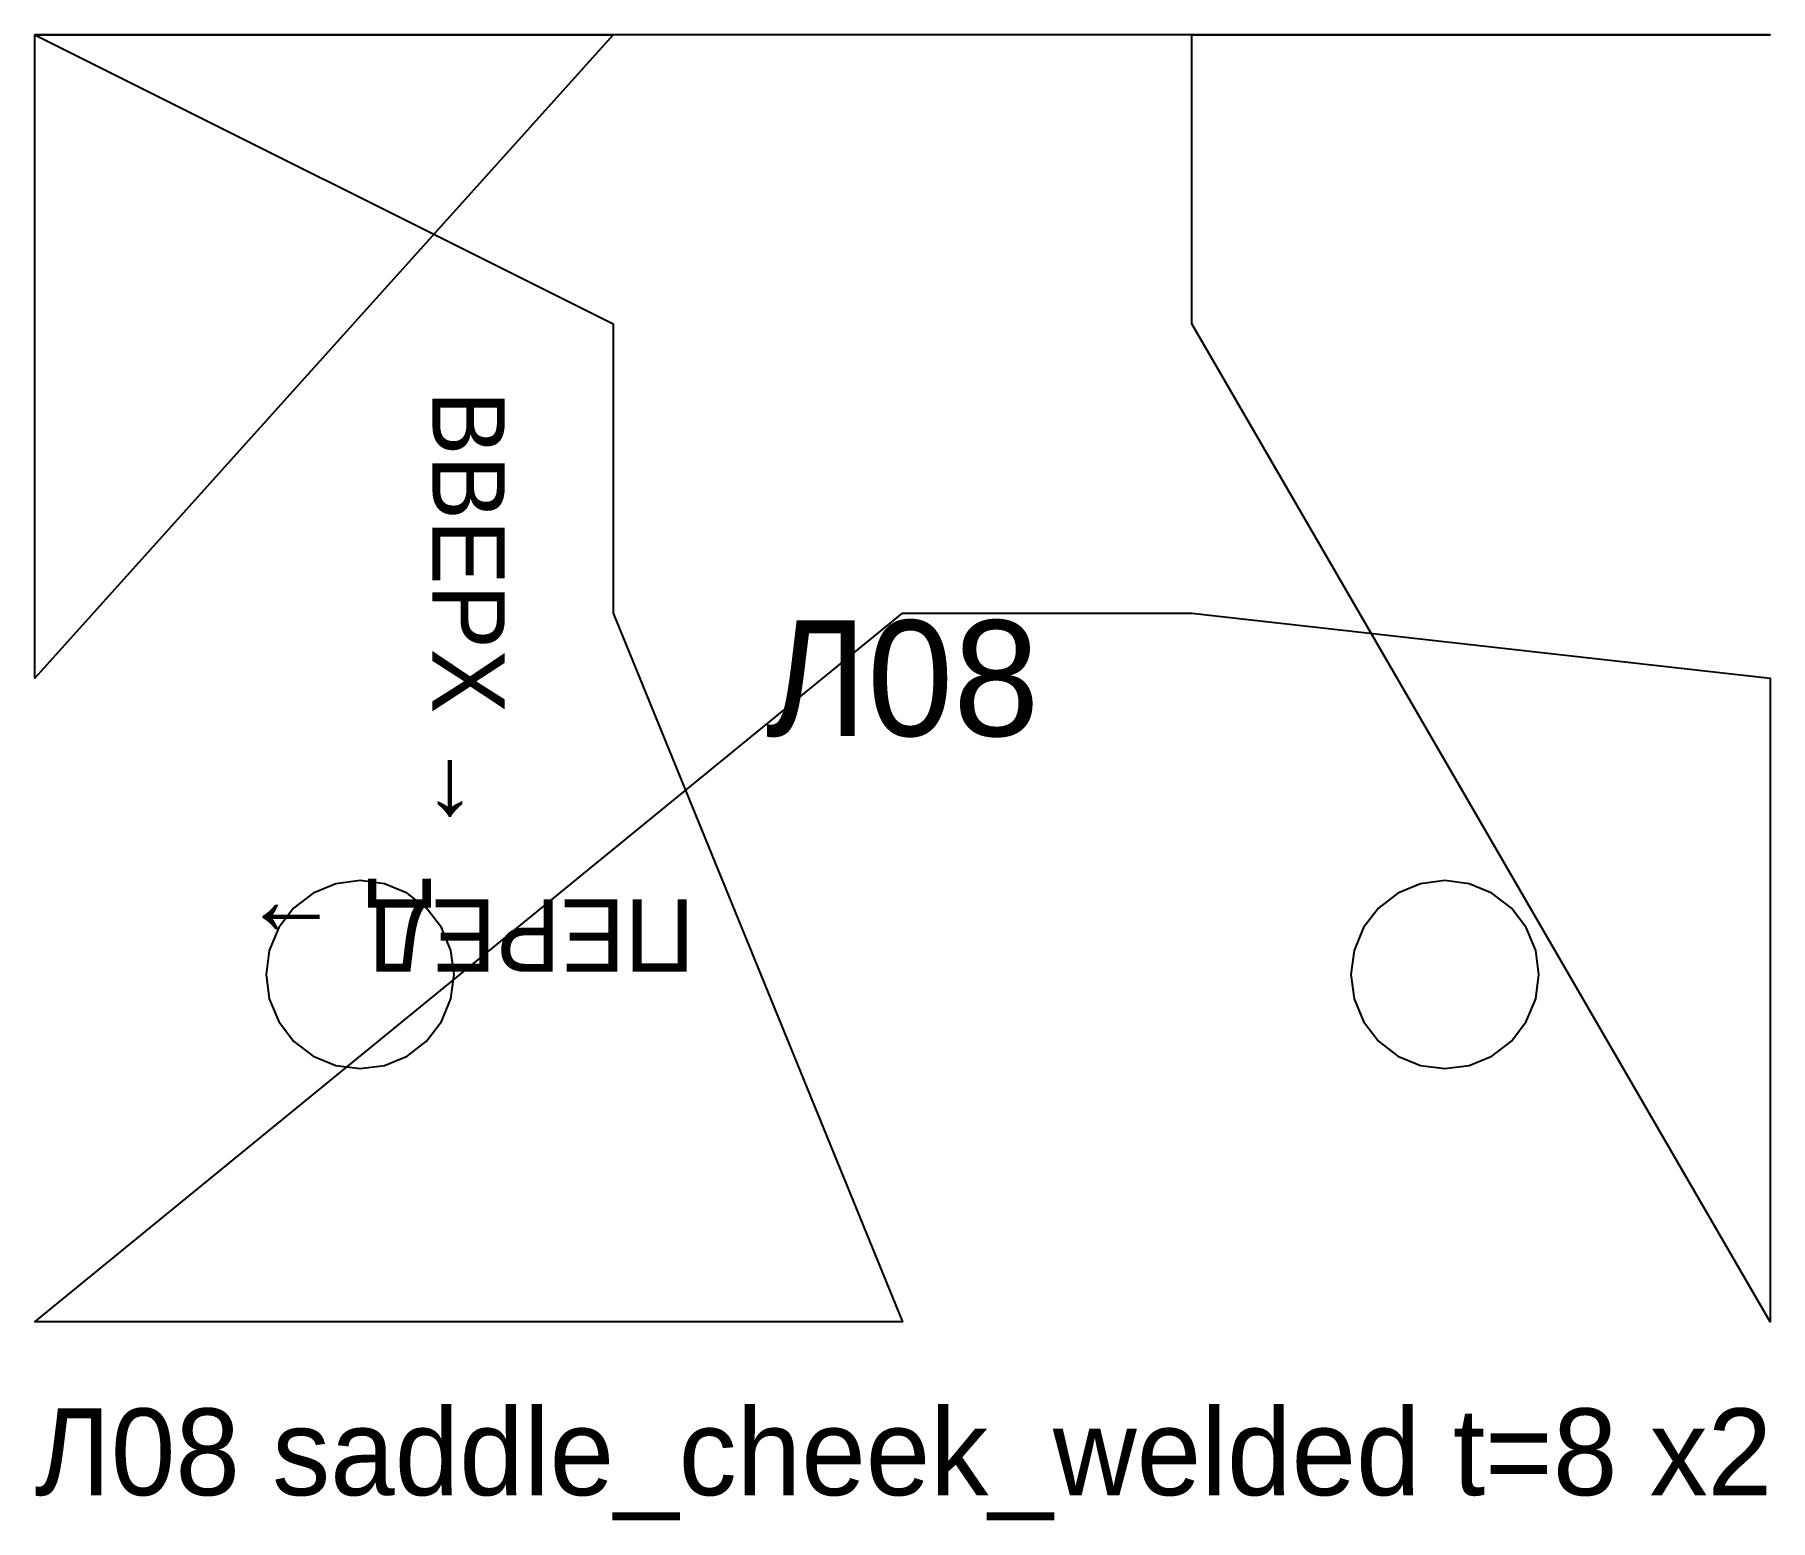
# Model space of a CAD drawing. Header units: millimetres. Extents: x 0 to 120, y -14 to 89.
import ezdxf
from ezdxf.enums import TextEntityAlignment as Align

# ---------------------------------------------------------------- set-up
doc = ezdxf.new("R2010")
doc.units = ezdxf.units.MM

msp = doc.modelspace()

# ---------------------------------------------------------------- linework, layer by layer
at = {"layer": 'CUT'}
for points in [[(0, 89), (20, 89), (40, 89), (0, 44.5), (0, 89), (40, 69), (40, 49), (60, 0), (0, 0), (60, 49), (80, 49), (120, 44.5), (120, 0), (80, 69), (80, 89), (100, 89), (120, 89)], [(22.5, 17.5), (24.18, 17.72), (25.75, 18.37), (27.1, 19.4), (28.13, 20.75), (28.78, 22.32), (29, 24), (28.78, 25.68), (28.13, 27.25), (27.1, 28.6), (25.75, 29.63), (24.18, 30.28), (22.5, 30.5), (20.82, 30.28), (19.25, 29.63), (17.9, 28.6), (16.87, 27.25), (16.22, 25.68), (16, 24), (16.22, 22.32), (16.87, 20.75), (17.9, 19.4), (19.25, 18.37), (20.82, 17.72), (22.5, 17.5)], [(97.5, 17.5), (99.18, 17.72), (100.75, 18.37), (102.1, 19.4), (103.13, 20.75), (103.78, 22.32), (104, 24), (103.78, 25.68), (103.13, 27.25), (102.1, 28.6), (100.75, 29.63), (99.18, 30.28), (97.5, 30.5), (95.82, 30.28), (94.25, 29.63), (92.9, 28.6), (91.87, 27.25), (91.22, 25.68), (91, 24), (91.22, 22.32), (91.87, 20.75), (92.9, 19.4), (94.25, 18.37), (95.82, 17.72), (97.5, 17.5)]]:
    msp.add_lwpolyline(points, close=True, dxfattribs=at)

# ---------------------------------------------------------------- texts
at = {"layer": 'MARK'}
for s, rotation, p in [('ВВЕРХ →', -90, (30, 48.95)), ('ПЕРЕД →', 180, (30, 26.7))]:
    msp.add_text(s, height=5, rotation=rotation, dxfattribs=at).set_placement(p, align=Align.MIDDLE_CENTER)
msp.add_text('Л08', height=8, dxfattribs=at).set_placement((60, 44.5), align=Align.MIDDLE_CENTER)
at = {"layer": 'TEXT'}
msp.add_text('Л08 saddle_cheek_welded t=8 x2', height=6, dxfattribs=at).set_placement((0, -12))

doc.saveas('drawing.dxf')
